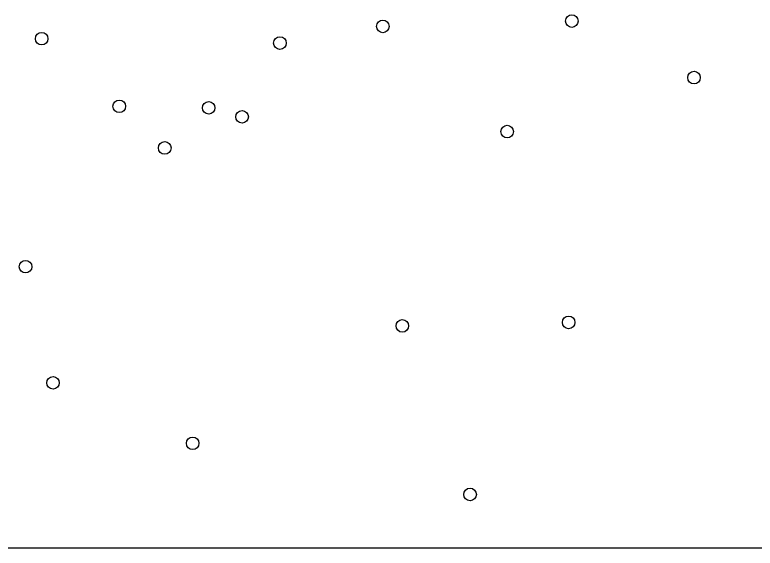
# Model space of a CAD drawing. Extents: x 103 to 213, y -152 to -90.
# Drawn here: x 143.08 to 166.67, y -152.44 to -135.45 of the extents above; entities that cross this region are included whole.
import ezdxf

# ---------------------------------------------------------------- set-up
doc = ezdxf.new("R2010")
doc.units = 0
doc.layers.add('BLACK', color=7, linetype='CONTINUOUS')

msp = doc.modelspace()

# ---------------------------------------------------------------- linework, layer by layer
at = {"layer": 'BLACK', "linetype": 'CONTINUOUS'}
msp.add_line((210.484, -152.442), (105.534, -152.442), dxfattribs=at)
at = {"layer": 'BLACK'}
for centre in [(154.81, -135.82), (160.83, -135.65), (143.94, -136.21), (151.53, -136.35), (164.725, -137.45), (146.41, -138.365), (149.26, -138.415), (150.325, -138.7), (158.77, -139.17), (147.86, -139.69), (143.425, -143.475), (160.73, -145.25), (155.43, -145.36), (144.3, -147.175), (148.75, -149.1), (157.59, -150.73)]:
    msp.add_circle(centre, 0.2, dxfattribs=at)

doc.saveas('drawing.dxf')
